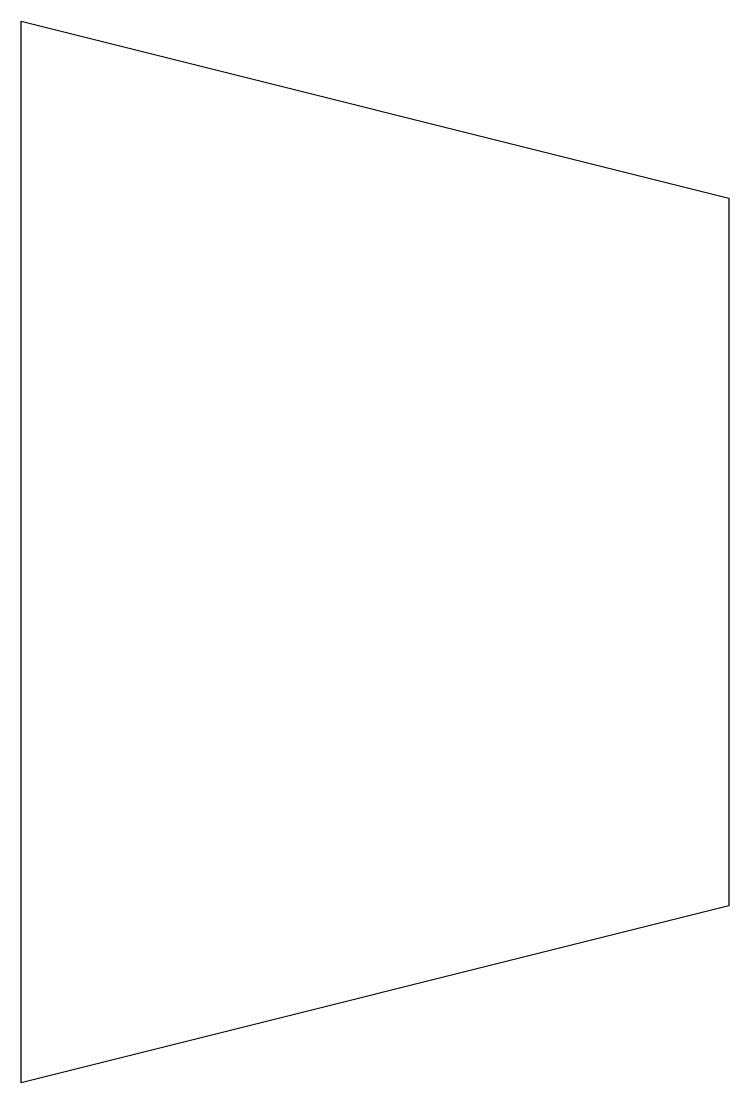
# Model space of a CAD drawing. Header units: metres. Extents: x -0.063 to 0.063, y -0.094 to 0.094.
import ezdxf

# ---------------------------------------------------------------- set-up
doc = ezdxf.new("R2010")
doc.units = ezdxf.units.M

# ---------------------------------------------------------------- blocks, each defined once
blk = doc.blocks.new('PIP2')
at = {"layer": 'ATEXT', "color": 7, "linetype": 'Continuous'}
for p, q in [((-0.0625, 0), (-0.0625, 0)), ((0.0625, 0), (0.0625, 0))]:
    blk.add_line(p, q, dxfattribs=at)
at = {"layer": 'PIP', "color": 1, "linetype": 'Continuous'}
blk.add_lwpolyline([(0.0625, -0.0625), (0.0625, -0.0625), (-0.0625, -0.09375), (-0.0625, 0.09375), (0.0625, 0.0625), (0.0625, -0.0625)], dxfattribs=at)

msp = doc.modelspace()

# ---------------------------------------------------------------- block references
msp.add_blockref('PIP2', (0, 0))

doc.saveas('drawing.dxf')
